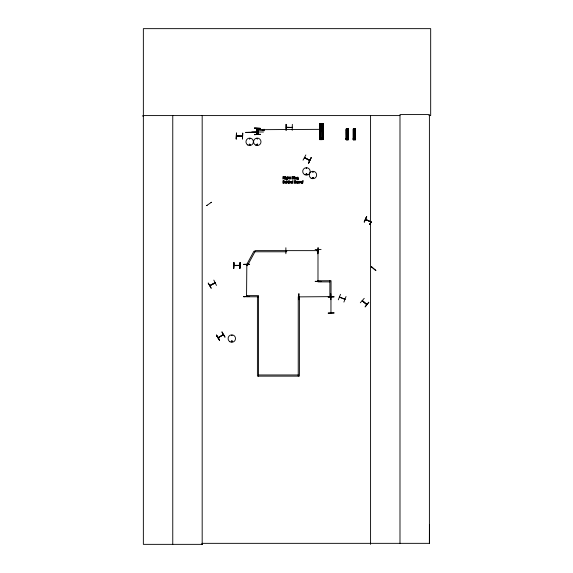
<?xml version="1.0" encoding="UTF-8"?>
<svg xmlns="http://www.w3.org/2000/svg" width="573" height="573" viewBox="0 0 573 573"><rect width="100%" height="100%" fill="white"/><g stroke="black" fill="none" stroke-linecap="round" stroke-linejoin="round"><path stroke-width="0.86" d="M202.176 115.588L202.176 544.35L202.183 543.34L429.399 543.34L429.442 524.696M362.272 300.789L366.641 304.528M362.358 300.503L362.609 301.033M366.462 304.027L366.577 304.528M209.768 285.411L214.975 282.704M246.77 264.554L246.54 265.134M318.244 250.007L318.208 249.534L318.008 250.129M250.064 144.69C249.355 143.236 249.183 145.707 249.986 144.768M231.492 335.456L232.129 335.37L231.528 335.534M231.635 335.413L231.678 335.377M257.564 138.795C257.026 137.527 256.833 139.826 257.606 138.716M231.413 341.329C232.48 340.104 232.001 342.532 231.471 341.422M257.621 144.683C256.869 143.135 256.919 146.043 257.621 144.496M232.33 341.465C230.769 339.338 231.943 343.564 232.194 340.949M306.834 174.185C305.767 175.402 306.247 172.974 306.777 174.092M306.949 174.321C306.097 172.101 305.524 176.119 307.006 174.185M313.273 171.9L312.665 172.065L313.202 171.75M218.098 337.497L218.549 337.203M218.284 337.655L223.384 334.682L222.732 334.818M246.562 296.413L246.827 264.676M246.791 265.134L246.562 264.619M329.883 280.734L329.883 296.606L331.044 296.606L331.044 280.734L318.266 280.791M209.825 285.383L209.962 285.691M321.74 139.432L321.295 139.44L321.711 139.346L321.467 138.645M338.292 299.829L340.52 294.307M339.911 297.437L339.452 296.979M346.042 296.52L343.907 302.071M249.212 144.324C249.914 146.788 250.473 142.527 249.162 144.725M256.761 144.453C259.154 143.357 256.081 146.487 257.141 144.074M313.288 177.859C311.655 178.633 313.782 176.448 313.037 178.11M321.732 138.795L321.288 138.738M364.22 221.959L366.634 216.522M364.263 221.973L366.67 216.537M370.803 221.88L365.459 219.366L370.76 221.787M369.778 224.423L371.118 221.293M369.814 224.437L370.846 222.109M369.735 224.401L371.046 222.195M370.043 224.537L371.075 222.209M246.762 295.754L246.519 296.377M303.045 160.175L305.853 154.932M308.417 163.004L311.153 157.725M285.913 250.881L286.557 250.845M317.743 250.881L317.113 250.888L317.757 250.645M298.934 296.642L299.536 296.635L298.956 296.878M236.47 135.887L242.293 136.159M233.942 265.356L234.522 265.586M239.235 265.356L239.894 265.356L234.071 265.328M293.44 178.489C294.092 174.077 290.038 179.965 293.44 178.489A0.824 0.824 0 0 1 292.982 178.762M285.11 181.591C283.556 183.381 287.46 183.346 286.02 183.002C283.692 182.715 288.205 181.82 285.555 181.333A0.781 0.781 0 0 0 285.11 181.591M285.898 250.645L286.436 250.881M285.977 250.623L286.436 250.58M286.479 250.867L286.02 250.91M330.793 296.843L330.134 296.85M242.379 136.138L236.592 136.159M291.707 127.177L292.244 127.213M292.166 127.442L286.314 127.177L286.894 127.213M371.354 266.689L371.82 266.997M375.408 270.119L375.824 270.571L371.311 266.646L375.867 270.52M360.31 302.795L364.235 298.325M368.797 302.293L365.08 306.949L368.733 302.236M246.533 295.833L246.562 296.356M257.198 138.58L257.277 138.559M312.858 171.742L312.994 172.072L312.951 171.714M206.581 205.621L211.516 202.226M219.638 340.161L216.379 335.176L219.602 340.183M221.815 332.032L224.867 337.146M223.198 334.553L218.292 337.698L223.42 334.739M246.77 296.413L246.762 295.811M344.975 299.185L344.387 299.206M215.197 282.926L209.997 285.59M209.904 285.719L215.226 282.983M211.172 288.147L208.185 282.99L211.136 288.169M216.465 285.426L213.822 280.097M257.177 131.088L257.177 131.625M304.514 157.468L309.728 160.218L309.248 159.917M304.922 157.94L304.571 157.446M299.471 296.907L298.999 296.843L299.471 296.578M292.123 127.478L286.278 127.485M249.678 138.394L249.592 139.031L249.756 138.437M257.191 144.246L257.585 144.41M312.951 178.346C314.871 176.849 310.867 177.458 313.087 178.289M323.079 123.489L319.641 123.539L319.82 139.654L323.258 139.604L323.065 123.489L323.179 139.604M319.892 125.172L322.864 125.143M319.906 126.261L322.878 126.232M319.92 127.901L322.893 127.865M322.907 129.319L264.511 129.663M319.949 130.988L322.928 130.952M320.028 138L323.007 137.971M319.541 138.48L323.509 138.437M319.541 138.602L323.509 138.559M285.877 247.772L285.877 253.724M321.081 249.413L315.129 249.491M249.635 264.203L243.69 264.268M243.69 264.49L249.642 264.454M321.081 281.343L315.129 281.35L321.081 281.644M298.92 293.77L298.633 297.172M330.779 293.77L330.893 299.715M243.69 296.513L247.092 296.492M330.793 296.642L299.063 296.878M298.87 299.722L298.877 293.77M142.319 115.947L143.357 115.939M334.03 296.843L328.085 297.015L334.03 296.828M331.187 312.607L330.958 312.901L330.958 297.301M334.038 312.965L328.085 313.109L334.038 312.922M143.357 115.588L399.99 115.588M428.89 115.588L430.681 115.588L430.681 28.65L143.357 28.65L143.357 544.35L202.219 544.35L202.219 543.34M285.963 124.341L285.991 130.293M254.412 128.08L260.364 128.381L254.412 128.051M254.412 128.295L260.364 128.338M355.482 128.989L353.19 128.997L353.204 139.748L355.482 139.74L355.475 128.989M263.193 129.863L258.23 129.863L263.193 130.2M256.761 129.949L258.23 129.949M256.761 130.114L258.23 130.114M346.235 130.092L348.219 130.092M353.348 130.092L355.332 130.092M292.244 130.293L292.33 124.341M346.235 130.816L348.219 130.816M353.348 130.816L355.332 130.816M257.055 131.024L257.714 131.024M257.055 131.274L257.714 131.274M257.055 131.439L257.714 131.439M257.055 131.683L257.714 131.683M346.235 131.912L348.219 131.912M353.348 131.912L355.332 131.912M251.819 131.991L263.473 131.991M247.815 132.392L257.564 132.184L245.602 132.399L253.151 132.463M256.991 132.449L257.564 132.449M346.235 132.879L348.219 132.879M353.34 132.879L355.324 132.879M236.14 138.967L236.47 133.015L236.162 138.967M346.235 133.967L348.219 133.967M353.34 133.967L355.324 133.967M254.412 134.411L260.364 134.369M236.448 136.159L242.436 136.159M346.235 138.645L348.219 138.645M353.348 138.645L355.332 138.645M242.422 138.967L242.751 133.015L242.501 138.967M345.906 138.953L348.556 138.953M353.011 138.953L355.661 138.953M345.906 139.038L348.556 139.038M353.011 139.038L355.661 139.038M233.92 265.628L239.908 265.564M233.612 268.436L233.942 262.484L233.641 268.436M329.883 281.895L317.986 281.895L318.001 249.534L317.965 250.093M258.566 296.793L246.662 296.793L246.662 295.632L258.566 295.632L258.566 376.132M258.566 374.971L298.232 374.971M249.678 145.127L249.298 144.969M309.542 160.426L304.478 157.711M339.51 297L344.91 299.135M339.431 297.194L344.932 299.393M306.591 168.032L306.147 168.476L306.713 168.24M257.592 131.088L257.657 131.561M366.706 216.551L364.299 221.995M365.416 219.416L370.86 221.901M304.385 157.711L309.685 160.497M362.473 300.56L366.835 304.327M306.319 168.426L306.354 168.455M318.208 280.727L317.936 281.207M317.979 281.25L318.001 280.734M362.165 300.696L366.684 304.621M306.054 174.564L305.896 174.185M211.501 202.319L211.007 202.577M207.097 205.27L206.674 205.635M222.08 331.882L225.053 337.039M216.594 335.047L219.566 340.204M216.401 335.162L219.38 340.312M322.814 123.489L323.022 139.604M322.749 129.426L322.685 123.496L322.792 139.611M322.771 131.124L322.85 138.759M322.427 123.496L322.671 138.716M322.27 123.496L322.413 139.611M322.112 123.496L322.133 126.046M322.155 127.743L322.169 129.434M322.191 131.131L322.277 138.766M322.033 123.503L322.212 138.716M321.99 139.619L321.081 139.626M320.672 123.532L320.851 138.745M320.615 123.532L320.78 138.745M320.45 123.532L320.601 139.647M320.321 126.074L320.293 123.532L320.393 139.647L320.379 131.167M320.343 127.772L320.357 129.469M320.035 123.532L320.286 139.647M319.906 123.539L320.049 139.654M319.713 123.539L319.892 139.654M317.156 250.852L317.693 250.645L254.942 250.623L254.942 251.783L247.371 265.729L246.354 265.17L253.925 251.232L254.942 251.783L286.672 251.783L286.672 250.623M246.77 264.619L246.77 265.156M429.399 543.34L429.399 114.579L399.99 114.579L399.99 543.34M370.581 115.588L370.581 544.35M355.439 139.74L355.346 128.989L355.332 139.74M355.174 128.989L355.174 139.74M355.052 128.989L355.088 139.74M354.959 128.989L354.945 139.74M354.794 128.989L354.787 139.74M354.644 139.74L354.035 139.74M353.892 128.997L353.842 139.748M353.749 128.997L353.713 139.748M353.584 128.997L353.627 139.748M353.505 128.997L353.491 139.748M353.348 128.997L353.326 139.748M348.219 128.989L348.219 139.74M348.076 128.989L348.069 139.74M347.983 128.989L347.94 139.74M347.854 128.989L347.832 139.74M347.732 128.989L347.732 139.74M347.682 128.989L347.689 139.74M347.532 139.74L346.93 139.74M346.78 128.997L346.772 139.748L346.622 128.997M346.608 128.997L346.522 139.748L346.479 128.997M346.35 128.997L346.35 139.748M346.257 128.997L346.235 139.748M298.232 376.132L298.232 296.793L299.393 296.793L299.393 376.132L257.406 376.132L257.406 296.793M286.214 124.341L286.214 130.293M264.511 129.29L264.511 130.78M263.193 129.29L263.193 130.78M257.714 128.381L257.757 134.333M257.055 128.381L257.055 134.333M256.754 128.381L256.754 134.333M256.725 128.381L256.725 134.333M239.937 262.484L239.908 268.436M236.427 133.015L236.427 138.967M233.863 262.484L233.906 268.436M172.767 115.588L172.767 544.35M287.352 178.869L287.023 179.671L285.948 179.714L287.009 179.206L285.82 178.518L286.414 177.164A0.845 0.845 0 0 1 287.037 177.279L287.352 178.869M298.383 178.869L298.053 179.671L296.979 179.714L298.039 179.206L296.843 178.518L297.444 177.164A0.845 0.845 0 0 1 298.06 177.279L298.383 178.869M291.356 182.099L291.636 183.167L292.918 183.26L292.918 180.631L292.602 181.448A0.86 0.86 0 0 0 291.979 181.34A0.738 0.738 0 0 0 291.578 181.584L291.356 182.099M300.696 182.107C300.044 184.019 303.575 182.773 301.62 183.023C299.743 182.472 303.955 181.856 301.362 181.333A0.781 0.781 0 0 0 300.918 181.591L300.696 182.107M284.344 182.501L283.32 182.973L283.32 182.042L284.344 182.501M295.847 182.501L294.823 182.973L294.823 182.042L295.847 182.501M284.695 182.486L284.287 183.152L282.99 183.26L282.99 180.746C284.996 180.244 284.187 181.727 284.695 182.486M296.191 182.486L295.783 183.152L294.486 183.26L294.486 180.746C296.499 180.244 295.682 181.727 296.191 182.486M293.985 177.831L293.469 178.883L292.001 179.084L292.001 176.57L293.476 176.771L293.985 177.831M291.7 182.021C291.929 184.821 293.29 180.452 291.7 182.021M295.002 178.353L295.331 179.091L296.485 179.084L296.37 177.379L295.138 177.236L296.169 177.845L295.002 178.353M296.391 182.529L296.721 183.267L297.867 183.26L297.752 181.555L296.52 181.412L297.552 182.013L296.391 182.529M286.135 177.823C286.378 180.488 287.703 176.319 286.135 177.823M297.158 177.823C297.408 180.488 298.734 176.319 297.158 177.823M320.787 129.992C321.625 132.506 322.735 128.187 320.787 129.992M249.499 138.673L249.857 138.766L249.499 138.673M346.801 133.308C347.338 134.992 348.112 132.119 346.801 133.308M353.906 133.308C354.451 134.992 355.217 132.119 353.906 133.308M284.559 177.25L284.043 177.988L284.931 179.084L283.707 178.081L282.99 179.084L282.99 176.57L284.144 176.634L284.559 177.25M284.215 177.279L283.32 177.802L283.32 176.856L284.215 177.279M295.331 178.389L295.811 178.826L296.169 178.096L295.331 178.389M296.714 182.565L297.194 183.002L297.552 182.271L296.714 182.565M284.229 181.362L283.32 181.763L283.32 181.032L284.229 181.362M295.725 181.362L294.823 181.763L294.823 181.032L295.725 181.362M285.239 181.892C286.436 183.052 286.221 180.81 285.239 181.892M301.047 181.892C302.243 183.052 302.028 180.81 301.047 181.892M311.118 157.704L308.639 163.119L311.118 157.704M298.748 181.82L298.318 183.26L298.318 181.369L299.314 181.383L298.748 181.82M299.994 181.82L299.564 183.26L299.564 181.369L300.56 181.383L299.994 181.82M288.269 177.293L287.811 176.455L287.811 179.084L288.62 177.444L289.293 179.084L289.207 177.429L288.269 177.293M287.281 181.469L286.822 180.631L286.822 183.26L287.632 181.62L288.305 183.26L288.219 181.605L287.281 181.469M289.995 181.469L289.537 181.369L289.537 183.26L290.346 181.62L291.02 183.26L290.934 181.605L289.995 181.469M290.64 178.783L290.124 178.726L290.074 177.458L290.661 177.2L289.759 176.656L289.795 178.783L290.661 178.783M318.065 247.772L317.779 253.724L318.065 247.772M249.642 296.434L243.69 296.764L249.642 296.399M348.377 128.989L346.085 128.997L346.092 139.748L348.377 139.74L348.377 128.989M260.364 134.333L254.412 134.662L260.364 134.333M285.454 176.556L285.096 176.878L285.454 176.556M294.672 176.556L294.307 176.878L294.672 176.556M285.433 177.2L285.118 179.084L285.433 177.2M294.644 177.2L294.329 179.084L294.644 177.2M302.952 180.631L302.637 183.26L302.952 180.631M289.093 180.724L288.735 181.054L289.093 180.724M289.071 181.369L288.756 183.26L289.071 181.369M240.223 262.484L239.894 268.436L240.194 262.484M258.051 134.333L258.051 128.381L258.022 134.333M247.815 145.026A3.717 3.717 0 0 0 253.395 141.81A3.717 3.717 0 0 0 247.815 138.587A3.717 3.717 0 0 0 247.815 145.026M255.422 145.026A3.717 3.717 0 0 0 261.002 141.81A3.717 3.717 0 0 0 255.422 138.587A3.717 3.717 0 0 0 255.422 145.026M304.571 174.622A3.717 3.717 0 0 0 310.151 171.406A3.717 3.717 0 0 0 304.571 168.183A3.717 3.717 0 0 0 304.571 174.622M229.952 341.766A3.717 3.717 0 0 0 235.532 338.543A3.717 3.717 0 0 0 229.952 335.327A3.717 3.717 0 0 0 229.952 341.766M311.089 178.203A3.71 3.71 0 0 0 316.661 174.987A3.71 3.71 0 0 0 311.089 171.771A3.71 3.71 0 0 0 311.089 178.203"/></g></svg>
